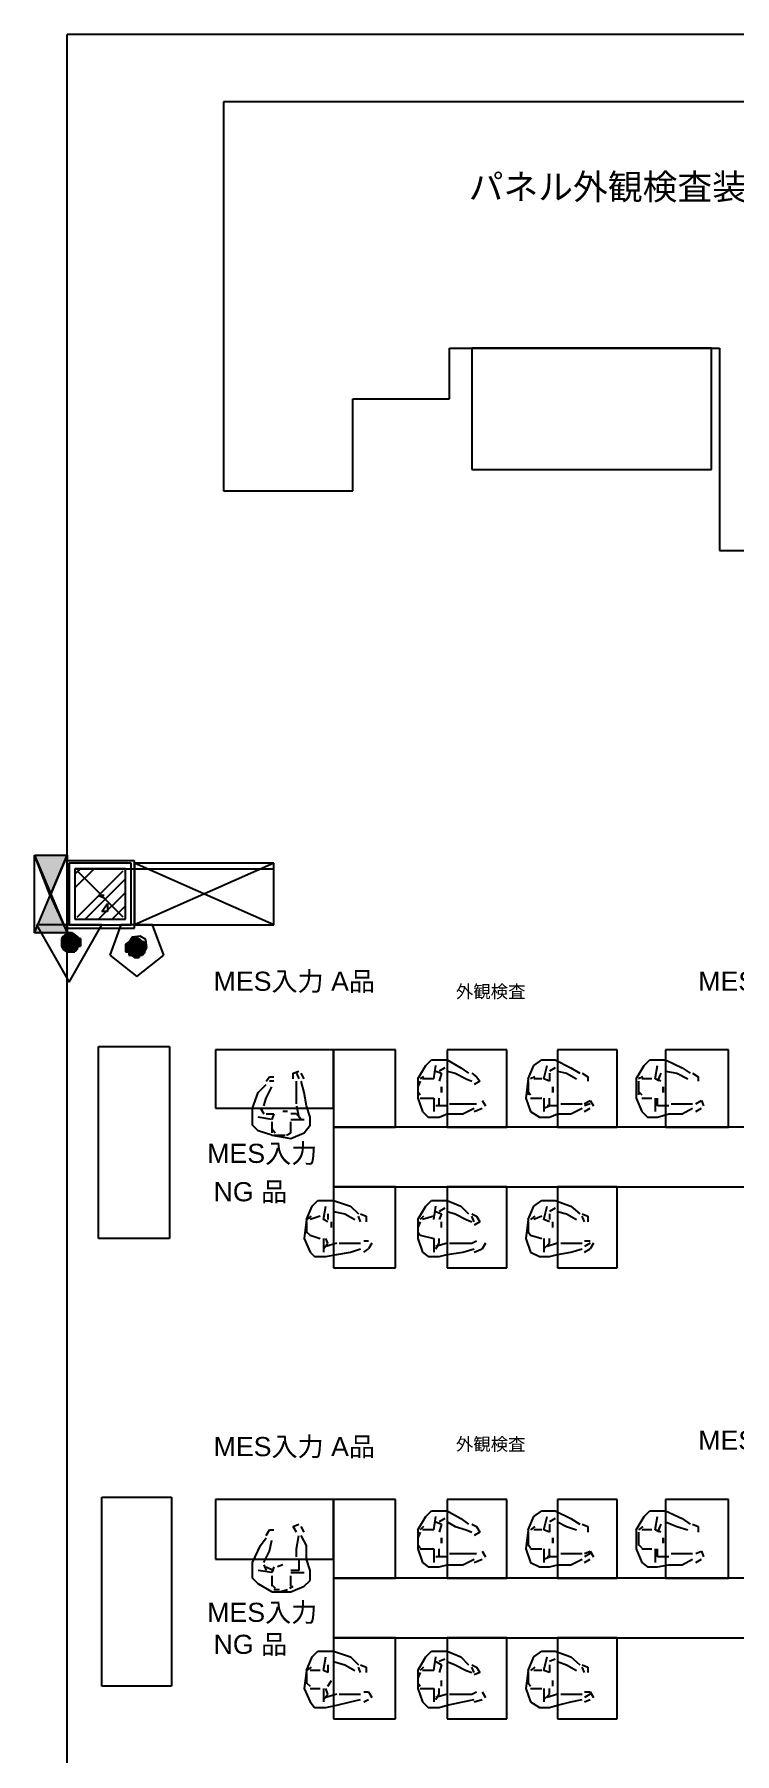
# Model space of a CAD drawing. Header units: millimetres. Extents: x 5 to 415, y 48 to 251.
# Drawn here: x 287.99 to 298.97, y 183.27 to 210.24 of the extents above; entities that cross this region are included whole.
import ezdxf

# ---------------------------------------------------------------- set-up
doc = ezdxf.new("R2010")
doc.units = ezdxf.units.MM
for name, color, linetype in [('H', 7, 'Continuous'), ('P', 7, 'Continuous'), ('T', 7, 'Continuous')]:
    doc.layers.add(name, color=color, linetype=linetype)

msp = doc.modelspace()

# ---------------------------------------------------------------- hatches: boundary and pattern name
at = {"layer": 'H', "linetype": 'Continuous'}
for points in [[(288.255, 196.727), (287.99, 197.362), (288.502, 197.362), (288.255, 196.727)], [(287.99, 196.127), (288.255, 196.727), (288.502, 196.127), (287.99, 196.127)], [(288.413, 196.056), (288.449, 196.092), (288.66, 196.092), (288.66, 196.056), (288.413, 196.056)], [(288.502, 196.092), (288.502, 196.127), (288.59, 196.127), (288.625, 196.092), (288.502, 196.092)], [(288.413, 196.003), (288.413, 196.056), (288.713, 196.056), (288.713, 196.003), (288.413, 196.003)], [(288.413, 195.968), (288.413, 196.003), (288.713, 196.003), (288.713, 195.968), (288.413, 195.968)], [(288.413, 195.915), (288.413, 195.968), (288.713, 195.968), (288.713, 195.915), (288.413, 195.915)], [(288.449, 195.88), (288.413, 195.915), (288.66, 195.915), (288.66, 195.88), (288.449, 195.88)], [(288.502, 195.827), (288.449, 195.88), (288.625, 195.88), (288.625, 195.827), (288.502, 195.827)], [(289.437, 195.968), (289.472, 196.003), (289.736, 196.003), (289.736, 195.968), (289.437, 195.968)], [(289.437, 195.915), (289.437, 195.968), (289.736, 195.968), (289.736, 195.915), (289.437, 195.915)], [(289.437, 195.88), (289.437, 195.915), (289.736, 195.915), (289.736, 195.88), (289.437, 195.88)], [(289.437, 195.827), (289.437, 195.88), (289.736, 195.88), (289.736, 195.827), (289.437, 195.827)], [(289.472, 195.792), (289.472, 195.827), (289.736, 195.827), (289.683, 195.792), (289.472, 195.792)], [(289.525, 196.003), (289.525, 196.056), (289.648, 196.056), (289.683, 196.003), (289.525, 196.003)], [(289.56, 195.756), (289.525, 195.792), (289.648, 195.792), (289.648, 195.756), (289.56, 195.756)]]:
    msp.add_hatch(color=256, dxfattribs=at).paths.add_polyline_path(points)

# ---------------------------------------------------------------- linework, layer by layer
at = {"layer": 'P'}
for points in [[(327.995, 210.238), (288.502, 210.238)], [(288.502, 181.61), (288.502, 210.238)], [(290.953, 209.18), (290.953, 203.077)], [(304.447, 209.18), (290.953, 209.18)], [(294.499, 204.523), (294.499, 205.317)], [(294.499, 205.317), (298.732, 205.317)], [(294.852, 205.317), (294.852, 203.412)], [(298.609, 205.317), (294.852, 205.317)], [(298.609, 203.412), (298.609, 205.317)], [(298.732, 205.317), (298.732, 202.142)], [(292.982, 203.077), (292.982, 204.523)], [(292.982, 204.523), (294.499, 204.523)], [(294.852, 203.412), (298.609, 203.412)], [(290.953, 203.077), (292.982, 203.077)], [(298.732, 202.142), (303.53, 202.142)], [(287.99, 197.362), (288.502, 197.362)], [(288.237, 196.727), (287.99, 197.362)], [(287.99, 196.144), (287.99, 197.362)], [(287.99, 197.362), (288.502, 197.362)], [(287.99, 196.144), (288.502, 197.362)], [(287.99, 197.362), (288.502, 196.144)], [(288.502, 197.362), (288.237, 196.727)], [(288.502, 197.362), (288.502, 196.144)], [(288.502, 197.273), (288.502, 196.215)], [(289.56, 197.273), (288.502, 197.273)], [(288.537, 197.238), (288.537, 196.268)], [(289.507, 197.238), (288.537, 197.238)], [(289.507, 196.268), (289.507, 197.238)], [(289.56, 196.215), (289.56, 197.273)], [(289.56, 197.238), (289.56, 196.268)], [(291.747, 197.238), (289.56, 197.238)], [(291.747, 197.238), (289.56, 196.268)], [(291.747, 196.268), (289.56, 197.238)], [(291.747, 196.268), (291.747, 197.238)], [(288.625, 197.062), (288.713, 197.15)], [(288.625, 196.85), (288.925, 197.15)], [(288.625, 197.15), (288.625, 196.356)], [(289.419, 197.15), (288.625, 197.15)], [(288.625, 197.15), (291.747, 197.15)], [(289.384, 196.391), (288.66, 197.115)], [(288.66, 196.391), (289.384, 197.115)], [(288.784, 196.356), (289.419, 196.991)], [(289.419, 196.356), (289.419, 197.15)], [(287.99, 196.144), (288.237, 196.727)], [(288.237, 196.727), (288.502, 196.144)], [(288.996, 196.356), (289.419, 196.779)], [(289.084, 196.727), (288.996, 196.727)], [(288.996, 196.727), (289.084, 196.691)], [(288.625, 196.356), (289.419, 196.356)], [(289.048, 196.48), (289.137, 196.603)], [(289.137, 196.48), (289.048, 196.48)], [(289.137, 196.603), (289.137, 196.48)], [(289.207, 196.356), (289.419, 196.568)], [(288.502, 196.144), (287.99, 196.144)], [(288.502, 196.144), (287.99, 196.144)], [(289.048, 196.268), (288.025, 196.268)], [(288.025, 196.268), (288.537, 195.368)], [(288.466, 196.109), (288.413, 196.021)], [(288.449, 196.092), (288.413, 196.056)], [(288.66, 196.056), (288.449, 196.092)], [(288.66, 196.056), (288.449, 196.092)], [(288.449, 196.092), (288.66, 196.092)], [(288.449, 196.092), (288.66, 196.092)], [(288.625, 196.092), (288.449, 196.092)], [(288.66, 196.092), (288.449, 196.092)], [(288.449, 196.092), (288.449, 196.092)], [(288.449, 196.092), (288.66, 196.092)], [(288.625, 196.092), (288.449, 196.092)], [(288.449, 196.092), (288.502, 196.092)], [(288.59, 196.144), (288.466, 196.109)], [(288.502, 196.215), (289.56, 196.215)], [(288.625, 196.092), (288.502, 196.144)], [(288.502, 196.144), (288.502, 196.092)], [(288.625, 196.092), (288.502, 196.144)], [(288.502, 196.144), (288.572, 196.144)], [(288.537, 196.144), (288.502, 196.144)], [(288.502, 196.144), (288.537, 196.144)], [(288.502, 196.092), (288.625, 196.092)], [(288.625, 196.092), (288.502, 196.092)], [(288.502, 196.092), (288.625, 196.092)], [(288.502, 196.092), (288.625, 196.092)], [(288.537, 196.268), (289.507, 196.268)], [(288.537, 195.368), (289.048, 196.268)], [(288.537, 196.144), (288.572, 196.144)], [(288.572, 196.144), (288.537, 196.144)], [(288.572, 196.144), (288.625, 196.092)], [(288.678, 196.074), (288.59, 196.144)], [(288.66, 196.092), (288.625, 196.092)], [(288.66, 196.092), (288.66, 196.056)], [(288.696, 195.968), (288.678, 196.074)], [(289.348, 196.268), (289.172, 195.792)], [(289.842, 196.268), (289.348, 196.268)], [(289.525, 196.074), (289.472, 195.986)], [(289.648, 196.092), (289.525, 196.074)], [(289.56, 196.268), (291.747, 196.268)], [(289.736, 196.039), (289.648, 196.092)], [(290.019, 195.792), (289.842, 196.268)], [(288.713, 196.003), (288.413, 196.056)], [(288.413, 196.056), (288.413, 196.003)], [(288.713, 196.003), (288.413, 196.056)], [(288.413, 196.056), (288.713, 196.056)], [(288.413, 196.056), (288.713, 196.056)], [(288.66, 196.056), (288.413, 196.056)], [(288.713, 196.056), (288.413, 196.056)], [(288.413, 196.056), (288.413, 196.056)], [(288.413, 196.056), (288.713, 196.056)], [(288.413, 196.056), (288.66, 196.056)], [(288.713, 195.968), (288.413, 196.003)], [(288.413, 196.003), (288.413, 195.968)], [(288.713, 195.968), (288.413, 196.003)], [(288.413, 196.003), (288.713, 196.003)], [(288.413, 196.003), (288.713, 196.003)], [(288.413, 195.986), (288.431, 195.915)], [(288.713, 195.933), (288.413, 195.968)], [(288.413, 195.968), (288.413, 195.933)], [(288.713, 195.933), (288.413, 195.968)], [(288.413, 195.968), (288.713, 195.968)], [(288.413, 195.968), (288.713, 195.968)], [(288.713, 195.968), (288.413, 195.968)], [(288.413, 195.968), (288.413, 195.968)], [(288.713, 195.968), (288.413, 195.968)], [(288.413, 195.968), (288.413, 195.968)], [(288.413, 195.968), (288.713, 195.968)], [(288.413, 195.968), (288.713, 195.968)], [(288.66, 195.88), (288.413, 195.933)], [(288.413, 195.933), (288.449, 195.88)], [(288.66, 195.88), (288.413, 195.933)], [(288.413, 195.933), (288.66, 195.933)], [(288.413, 195.933), (288.66, 195.933)], [(288.713, 195.933), (288.413, 195.933)], [(288.66, 195.933), (288.413, 195.933)], [(288.413, 195.933), (288.413, 195.933)], [(288.413, 195.933), (288.66, 195.933)], [(288.413, 195.933), (288.713, 195.933)], [(288.431, 195.915), (288.519, 195.845)], [(288.625, 195.845), (288.449, 195.88)], [(288.449, 195.88), (288.502, 195.845)], [(288.625, 195.845), (288.449, 195.88)], [(288.449, 195.88), (288.625, 195.88)], [(288.449, 195.88), (288.625, 195.88)], [(288.66, 195.88), (288.449, 195.88)], [(288.625, 195.88), (288.449, 195.88)], [(288.449, 195.88), (288.449, 195.88)], [(288.449, 195.88), (288.625, 195.88)], [(288.449, 195.88), (288.66, 195.88)], [(288.502, 195.845), (288.572, 195.845)], [(288.572, 195.845), (288.502, 195.845)], [(288.502, 195.845), (288.572, 195.845)], [(288.537, 195.845), (288.502, 195.845)], [(288.502, 195.845), (288.572, 195.845)], [(288.572, 195.845), (288.502, 195.845)], [(288.502, 195.845), (288.502, 195.845)], [(288.572, 195.845), (288.502, 195.845)], [(288.502, 195.845), (288.625, 195.845)], [(288.502, 195.845), (288.625, 195.845)], [(288.519, 195.845), (288.643, 195.862)], [(288.572, 195.845), (288.537, 195.845)], [(288.625, 195.845), (288.572, 195.845)], [(288.625, 195.88), (288.625, 195.845)], [(288.625, 195.88), (288.66, 195.88)], [(288.643, 195.862), (288.696, 195.968)], [(288.713, 196.056), (288.66, 196.056)], [(288.66, 195.933), (288.66, 195.88)], [(288.66, 195.933), (288.713, 195.933)], [(288.713, 196.056), (288.713, 196.003)], [(288.713, 196.003), (288.713, 195.968)], [(288.713, 195.968), (288.713, 195.933)], [(289.472, 196.003), (289.419, 195.968)], [(289.719, 195.933), (289.419, 195.968)], [(289.419, 195.968), (289.419, 195.933)], [(289.719, 195.933), (289.419, 195.968)], [(289.419, 195.968), (289.719, 195.968)], [(289.419, 195.968), (289.719, 195.968)], [(289.719, 195.88), (289.419, 195.933)], [(289.419, 195.933), (289.419, 195.88)], [(289.719, 195.88), (289.419, 195.933)], [(289.419, 195.933), (289.719, 195.933)], [(289.419, 195.933), (289.719, 195.933)], [(289.719, 195.933), (289.419, 195.933)], [(289.419, 195.933), (289.419, 195.933)], [(289.719, 195.933), (289.419, 195.933)], [(289.419, 195.933), (289.419, 195.933)], [(289.419, 195.933), (289.719, 195.933)], [(289.419, 195.933), (289.719, 195.933)], [(289.719, 195.845), (289.419, 195.88)], [(289.419, 195.88), (289.419, 195.845)], [(289.719, 195.845), (289.419, 195.88)], [(289.419, 195.88), (289.719, 195.88)], [(289.419, 195.88), (289.719, 195.88)], [(289.419, 195.845), (289.719, 195.845)], [(289.719, 195.845), (289.419, 195.845)], [(289.419, 195.845), (289.719, 195.845)], [(289.472, 195.845), (289.419, 195.845)], [(289.419, 195.845), (289.719, 195.845)], [(289.719, 195.968), (289.472, 196.003)], [(289.719, 195.968), (289.472, 196.003)], [(289.472, 196.003), (289.719, 196.003)], [(289.472, 196.003), (289.719, 196.003)], [(289.683, 196.003), (289.472, 196.003)], [(289.719, 196.003), (289.472, 196.003)], [(289.472, 196.003), (289.472, 196.003)], [(289.472, 196.003), (289.719, 196.003)], [(289.683, 196.003), (289.472, 196.003)], [(289.472, 196.003), (289.507, 196.003)], [(289.472, 195.95), (289.489, 195.862)], [(289.683, 195.792), (289.472, 195.845)], [(289.472, 195.845), (289.472, 195.792)], [(289.683, 195.792), (289.472, 195.845)], [(289.472, 195.845), (289.719, 195.845)], [(289.719, 195.845), (289.472, 195.845)], [(289.489, 195.862), (289.578, 195.809)], [(289.683, 196.003), (289.507, 196.056)], [(289.507, 196.056), (289.507, 196.003)], [(289.683, 196.003), (289.507, 196.056)], [(289.507, 196.056), (289.631, 196.056)], [(289.631, 196.056), (289.507, 196.056)], [(289.507, 196.056), (289.56, 196.056)], [(289.507, 196.003), (289.683, 196.003)], [(289.683, 196.003), (289.507, 196.003)], [(289.507, 196.003), (289.683, 196.003)], [(289.507, 196.003), (289.683, 196.003)], [(289.56, 196.056), (289.631, 196.056)], [(289.631, 196.056), (289.56, 196.056)], [(289.56, 196.056), (289.631, 196.056)], [(289.56, 196.056), (289.631, 196.056)], [(289.631, 196.056), (289.56, 196.056)], [(289.56, 196.056), (289.56, 196.056)], [(289.631, 196.056), (289.56, 196.056)], [(289.56, 196.056), (289.595, 196.056)], [(289.578, 195.809), (289.701, 195.827)], [(289.595, 196.056), (289.631, 196.056)], [(289.631, 196.056), (289.683, 196.003)], [(289.719, 196.003), (289.683, 196.003)], [(289.719, 195.845), (289.683, 195.792)], [(289.701, 195.827), (289.754, 195.915)], [(289.719, 196.003), (289.719, 195.968)], [(289.719, 195.968), (289.719, 195.933)], [(289.719, 195.933), (289.719, 195.88)], [(289.719, 195.88), (289.719, 195.845)], [(289.754, 195.915), (289.736, 196.039)], [(289.172, 195.792), (289.595, 195.457)], [(289.472, 195.792), (289.683, 195.792)], [(289.683, 195.792), (289.472, 195.792)], [(289.472, 195.792), (289.683, 195.792)], [(289.507, 195.792), (289.472, 195.792)], [(289.472, 195.792), (289.683, 195.792)], [(289.631, 195.756), (289.507, 195.792)], [(289.507, 195.792), (289.56, 195.756)], [(289.631, 195.756), (289.507, 195.792)], [(289.507, 195.792), (289.631, 195.792)], [(289.507, 195.792), (289.631, 195.792)], [(289.683, 195.792), (289.507, 195.792)], [(289.631, 195.792), (289.507, 195.792)], [(289.507, 195.792), (289.507, 195.792)], [(289.507, 195.792), (289.631, 195.792)], [(289.683, 195.792), (289.507, 195.792)], [(289.56, 195.756), (289.56, 195.756)], [(289.56, 195.756), (289.56, 195.756)], [(289.56, 195.756), (289.631, 195.756)], [(289.595, 195.457), (290.019, 195.792)], [(289.595, 195.756), (289.631, 195.756)], [(289.631, 195.756), (289.595, 195.756)], [(289.631, 195.792), (289.631, 195.756)], [(289.631, 195.792), (289.683, 195.792)], [(288.996, 191.347), (288.996, 194.363)], [(288.996, 194.363), (290.107, 194.363)], [(290.107, 194.363), (290.107, 191.347)], [(292.682, 194.31), (290.83, 194.31)], [(290.83, 194.31), (290.83, 193.393)], [(293.652, 194.31), (292.682, 194.31)], [(292.682, 194.31), (292.682, 193.093)], [(292.682, 193.393), (292.682, 194.31)], [(293.652, 193.093), (293.652, 194.31)], [(295.398, 194.31), (294.464, 194.31)], [(294.464, 194.31), (294.464, 193.093)], [(295.398, 193.093), (295.398, 194.31)], [(297.127, 194.31), (296.192, 194.31)], [(296.192, 194.31), (296.192, 193.093)], [(297.127, 193.093), (297.127, 194.31)], [(298.873, 194.31), (297.886, 194.31)], [(297.886, 194.31), (297.886, 193.093)], [(298.873, 193.093), (298.873, 194.31)], [(292.047, 193.94), (292.135, 193.975)], [(292.047, 193.851), (292.047, 193.94)], [(292.1, 193.94), (292.135, 193.851)], [(292.223, 193.851), (292.171, 193.94)], [(294.005, 193.851), (294.128, 194.063)], [(294.128, 194.063), (294.217, 194.151)], [(294.217, 194.151), (294.375, 194.151)], [(294.252, 193.851), (294.287, 194.063)], [(294.287, 193.975), (294.375, 193.94)], [(294.428, 194.028), (294.34, 193.975)], [(294.375, 193.94), (294.34, 193.816)], [(294.375, 194.151), (294.464, 194.151)], [(294.464, 194.151), (294.675, 194.028)], [(294.464, 193.975), (294.587, 193.94)], [(294.587, 193.94), (294.763, 193.851)], [(294.675, 194.028), (294.799, 193.94)], [(294.852, 193.94), (294.922, 193.887)], [(295.734, 193.851), (295.822, 194.063)], [(295.822, 194.063), (295.945, 194.151)], [(295.945, 194.151), (296.069, 194.151)], [(295.981, 193.851), (296.033, 194.063)], [(296.069, 194.151), (296.157, 194.151)], [(296.157, 194.028), (296.069, 193.975)], [(296.069, 193.94), (296.069, 193.816)], [(296.157, 194.151), (296.404, 194.028)], [(296.192, 193.975), (296.333, 193.94)], [(296.333, 193.94), (296.492, 193.851)], [(296.404, 194.028), (296.545, 193.94)], [(296.58, 193.94), (296.668, 193.887)], [(297.427, 193.851), (297.55, 194.063)], [(297.55, 194.063), (297.639, 194.151)], [(297.639, 194.151), (297.815, 194.151)], [(297.727, 193.851), (297.762, 194.063)], [(297.815, 193.94), (297.762, 193.816)], [(297.815, 194.151), (297.886, 194.151)], [(297.886, 194.151), (298.15, 194.028)], [(297.886, 193.975), (298.062, 193.94)], [(298.062, 193.94), (298.238, 193.851)], [(298.15, 194.028), (298.274, 193.94)], [(298.309, 193.94), (298.397, 193.887)], [(291.5, 193.64), (291.624, 193.763)], [(291.624, 193.816), (291.677, 193.887)], [(291.624, 193.552), (291.712, 193.728)], [(291.677, 193.887), (291.747, 193.887)], [(291.747, 193.816), (291.677, 193.816)], [(292.1, 193.604), (292.1, 193.816)], [(292.223, 193.64), (292.171, 193.816)], [(294.005, 193.851), (294.005, 193.552)], [(294.04, 193.816), (294.005, 193.728)], [(294.005, 193.728), (294.005, 193.604)], [(294.005, 193.657), (294.04, 193.604)], [(294.093, 193.887), (294.04, 193.851)], [(294.252, 193.851), (294.076, 193.851)], [(294.375, 193.64), (294.375, 193.728)], [(294.375, 193.728), (294.375, 193.64)], [(294.763, 193.851), (294.852, 193.816)], [(294.975, 193.816), (294.887, 193.763)], [(294.922, 193.887), (294.975, 193.816)], [(295.734, 193.851), (295.698, 193.552)], [(295.734, 193.816), (295.734, 193.728)], [(295.734, 193.728), (295.734, 193.604)], [(295.734, 193.657), (295.769, 193.604)], [(295.839, 193.887), (295.769, 193.851)], [(295.945, 193.851), (295.822, 193.851)], [(296.069, 193.816), (295.981, 193.851)], [(296.122, 193.64), (296.122, 193.728)], [(296.122, 193.728), (296.122, 193.64)], [(296.668, 193.887), (296.668, 193.816)], [(297.427, 193.851), (297.427, 193.552)], [(297.533, 193.887), (297.462, 193.851)], [(297.462, 193.816), (297.462, 193.728)], [(297.462, 193.728), (297.462, 193.604)], [(297.462, 193.657), (297.515, 193.604)], [(297.674, 193.851), (297.515, 193.851)], [(297.815, 193.816), (297.727, 193.851)], [(297.85, 193.64), (297.85, 193.728)], [(297.85, 193.728), (297.85, 193.64)], [(298.397, 193.887), (298.397, 193.816)], [(290.83, 193.393), (292.682, 193.393)], [(291.412, 193.393), (291.5, 193.64)], [(291.412, 193.305), (291.412, 193.393)], [(291.536, 193.393), (291.588, 193.305)], [(291.588, 193.428), (291.624, 193.552)], [(292.1, 193.463), (292.1, 193.604)], [(292.1, 193.428), (292.135, 193.252)], [(292.259, 193.428), (292.223, 193.64)], [(292.312, 193.252), (292.259, 193.428)], [(294.005, 193.552), (294.076, 193.34)], [(294.04, 193.552), (294.252, 193.552)], [(294.252, 193.552), (294.252, 193.34)], [(294.464, 193.428), (294.287, 193.428)], [(294.34, 193.428), (294.34, 193.552)], [(294.499, 193.463), (294.675, 193.463)], [(294.675, 193.463), (294.852, 193.463)], [(294.711, 193.305), (294.887, 193.393)], [(294.852, 193.463), (294.922, 193.463)], [(294.887, 193.34), (295.01, 193.393)], [(295.01, 193.516), (295.063, 193.428)], [(295.698, 193.552), (295.769, 193.34)], [(295.769, 193.552), (295.945, 193.552)], [(295.981, 193.552), (295.981, 193.34)], [(295.981, 193.393), (296.069, 193.428)], [(296.192, 193.428), (296.033, 193.428)], [(296.069, 193.428), (296.069, 193.552)], [(296.245, 193.463), (296.404, 193.463)], [(296.404, 193.463), (296.58, 193.463)], [(296.404, 193.305), (296.58, 193.393)], [(296.616, 193.463), (296.704, 193.516)], [(296.704, 193.463), (296.616, 193.428)], [(296.616, 193.34), (296.704, 193.393)], [(296.704, 193.516), (296.757, 193.428)], [(297.427, 193.552), (297.515, 193.34)], [(297.515, 193.552), (297.674, 193.552)], [(297.727, 193.552), (297.727, 193.34)], [(297.762, 193.428), (297.762, 193.552)], [(297.938, 193.428), (297.762, 193.428)], [(297.974, 193.463), (298.097, 193.463)], [(298.097, 193.463), (298.309, 193.463)], [(298.15, 193.305), (298.309, 193.393)], [(298.362, 193.463), (298.45, 193.516)], [(298.362, 193.34), (298.45, 193.393)], [(298.45, 193.516), (298.485, 193.428)], [(291.412, 193.128), (291.412, 193.305)], [(291.5, 193.04), (291.412, 193.128)], [(291.712, 193.216), (291.5, 193.252)], [(291.624, 193.305), (291.747, 193.305)], [(291.747, 193.305), (291.712, 193.216)], [(291.712, 193.181), (291.712, 193.005)], [(291.959, 193.34), (291.888, 193.34)], [(292.1, 193.305), (292.012, 193.305)], [(292.012, 193.216), (292.223, 193.216)], [(292.012, 193.005), (292.012, 193.181)], [(292.171, 193.216), (292.1, 193.305)], [(292.223, 193.005), (292.312, 193.128)], [(292.312, 193.128), (292.312, 193.252)], [(294.076, 193.34), (294.164, 193.252)], [(294.164, 193.252), (294.34, 193.252)], [(294.34, 193.252), (294.464, 193.305)], [(294.464, 193.305), (294.711, 193.305)], [(295.769, 193.34), (295.91, 193.252)], [(295.91, 193.252), (296.069, 193.252)], [(296.069, 193.252), (296.192, 193.305)], [(296.192, 193.305), (296.404, 193.305)], [(297.515, 193.34), (297.603, 193.252)], [(297.603, 193.252), (297.762, 193.252)], [(297.762, 193.252), (297.938, 193.305)], [(297.938, 193.305), (298.15, 193.305)], [(291.712, 192.969), (291.5, 193.04)], [(291.712, 193.075), (291.765, 193.005)], [(291.712, 192.969), (292.012, 192.917)], [(291.747, 192.969), (291.835, 192.969)], [(291.835, 192.969), (291.924, 192.969)], [(291.941, 192.969), (292.012, 193.005)], [(292.012, 192.917), (292.223, 193.005)], [(300.567, 193.093), (292.682, 193.093)], [(292.682, 193.093), (292.682, 192.158)], [(292.682, 193.093), (293.652, 193.093)], [(294.464, 193.093), (295.398, 193.093)], [(296.192, 193.093), (297.127, 193.093)], [(297.886, 193.093), (298.873, 193.093)], [(292.682, 192.158), (300.567, 192.158)], [(293.652, 192.158), (292.682, 192.158)], [(292.682, 192.158), (292.682, 190.888)], [(293.652, 190.888), (293.652, 192.158)], [(295.398, 192.158), (294.464, 192.158)], [(294.464, 192.158), (294.464, 190.888)], [(295.398, 190.888), (295.398, 192.158)], [(297.127, 192.158), (296.192, 192.158)], [(296.192, 192.158), (296.192, 190.888)], [(297.127, 190.888), (297.127, 192.158)], [(292.259, 191.647), (292.347, 191.858)], [(292.347, 191.858), (292.435, 191.946)], [(292.435, 191.946), (292.594, 191.946)], [(292.523, 191.647), (292.559, 191.858)], [(292.594, 191.946), (292.682, 191.946)], [(292.682, 191.946), (292.947, 191.858)], [(292.682, 191.77), (292.858, 191.735)], [(292.947, 191.858), (293.07, 191.735)], [(294.005, 191.647), (294.128, 191.858)], [(294.128, 191.858), (294.217, 191.946)], [(294.217, 191.946), (294.375, 191.946)], [(294.252, 191.647), (294.287, 191.858)], [(294.287, 191.77), (294.375, 191.735)], [(294.428, 191.823), (294.34, 191.77)], [(294.375, 191.946), (294.464, 191.946)], [(294.464, 191.946), (294.675, 191.858)], [(294.464, 191.77), (294.587, 191.735)], [(294.675, 191.858), (294.799, 191.735)], [(295.734, 191.647), (295.822, 191.858)], [(295.822, 191.858), (295.945, 191.946)], [(295.945, 191.946), (296.069, 191.946)], [(295.981, 191.647), (296.033, 191.858)], [(296.069, 191.946), (296.157, 191.946)], [(296.157, 191.823), (296.069, 191.77)], [(296.157, 191.946), (296.404, 191.858)], [(296.192, 191.77), (296.333, 191.735)], [(296.404, 191.858), (296.545, 191.735)], [(292.259, 191.647), (292.223, 191.347)], [(292.329, 191.699), (292.259, 191.647)], [(292.259, 191.611), (292.259, 191.523)], [(292.259, 191.523), (292.259, 191.435)], [(292.47, 191.699), (292.312, 191.647)], [(292.594, 191.611), (292.523, 191.647)], [(292.594, 191.735), (292.594, 191.647)], [(292.647, 191.523), (292.647, 191.611)], [(292.858, 191.735), (293.017, 191.647)], [(293.105, 191.611), (293.07, 191.699)], [(293.105, 191.735), (293.194, 191.699)], [(293.194, 191.699), (293.194, 191.611)], [(294.005, 191.647), (294.005, 191.347)], [(294.04, 191.611), (294.005, 191.523)], [(294.005, 191.523), (294.005, 191.435)], [(294.093, 191.699), (294.04, 191.647)], [(294.252, 191.699), (294.076, 191.647)], [(294.375, 191.735), (294.34, 191.647)], [(294.375, 191.523), (294.375, 191.611)], [(294.587, 191.735), (294.763, 191.647)], [(294.763, 191.647), (294.852, 191.611)], [(294.852, 191.735), (294.922, 191.699)], [(294.887, 191.611), (294.852, 191.699)], [(294.975, 191.611), (294.887, 191.558)], [(294.922, 191.699), (294.975, 191.611)], [(295.734, 191.647), (295.698, 191.347)], [(295.734, 191.611), (295.734, 191.523)], [(295.734, 191.523), (295.734, 191.435)], [(295.839, 191.699), (295.769, 191.647)], [(295.945, 191.699), (295.822, 191.647)], [(296.069, 191.611), (295.981, 191.647)], [(296.069, 191.735), (296.069, 191.647)], [(296.122, 191.523), (296.122, 191.611)], [(296.333, 191.735), (296.492, 191.647)], [(296.58, 191.735), (296.668, 191.699)], [(296.616, 191.611), (296.58, 191.699)], [(296.668, 191.699), (296.668, 191.611)], [(290.107, 191.347), (288.996, 191.347)], [(292.223, 191.347), (292.312, 191.135)], [(292.259, 191.453), (292.312, 191.4)], [(292.312, 191.4), (292.47, 191.347)], [(292.523, 191.347), (292.523, 191.135)], [(292.523, 191.188), (292.594, 191.276)], [(292.594, 191.276), (292.559, 191.347)], [(292.735, 191.276), (292.559, 191.223)], [(292.77, 191.276), (292.894, 191.276)], [(292.894, 191.276), (293.105, 191.276)], [(293.158, 191.311), (293.229, 191.311)], [(293.282, 191.276), (293.229, 191.188)], [(294.005, 191.453), (294.04, 191.4)], [(294.005, 191.347), (294.076, 191.135)], [(294.04, 191.4), (294.252, 191.347)], [(294.252, 191.347), (294.252, 191.135)], [(294.464, 191.276), (294.287, 191.223)], [(294.287, 191.188), (294.34, 191.276)], [(294.34, 191.276), (294.34, 191.347)], [(294.499, 191.276), (294.675, 191.276)], [(294.675, 191.276), (294.852, 191.276)], [(294.852, 191.276), (294.922, 191.311)], [(295.063, 191.276), (295.01, 191.188)], [(295.698, 191.347), (295.769, 191.135)], [(295.734, 191.453), (295.769, 191.4)], [(295.769, 191.4), (295.945, 191.347)], [(295.981, 191.347), (295.981, 191.135)], [(295.981, 191.188), (296.069, 191.276)], [(296.192, 191.276), (296.033, 191.223)], [(296.069, 191.276), (296.069, 191.347)], [(296.245, 191.276), (296.404, 191.276)], [(296.404, 191.276), (296.58, 191.276)], [(296.616, 191.311), (296.704, 191.311)], [(296.704, 191.276), (296.616, 191.223)], [(296.757, 191.276), (296.704, 191.188)], [(292.312, 191.135), (292.382, 191.064)], [(292.382, 191.064), (292.559, 191.064)], [(292.559, 191.064), (292.735, 191.1)], [(292.735, 191.1), (292.947, 191.135)], [(292.947, 191.135), (293.105, 191.188)], [(293.158, 191.135), (293.229, 191.188)], [(294.076, 191.135), (294.164, 191.064)], [(294.164, 191.064), (294.34, 191.064)], [(294.34, 191.064), (294.464, 191.1)], [(294.464, 191.1), (294.711, 191.135)], [(294.711, 191.135), (294.887, 191.188)], [(294.887, 191.135), (295.01, 191.188)], [(295.769, 191.135), (295.91, 191.064)], [(295.91, 191.064), (296.069, 191.064)], [(296.069, 191.064), (296.192, 191.1)], [(296.192, 191.1), (296.404, 191.135)], [(296.404, 191.135), (296.58, 191.188)], [(296.616, 191.135), (296.704, 191.188)], [(292.682, 190.888), (293.652, 190.888)], [(294.464, 190.888), (295.398, 190.888)], [(296.192, 190.888), (297.127, 190.888)], [(289.048, 184.326), (289.048, 187.29)], [(289.048, 187.29), (290.142, 187.29)], [(290.142, 187.29), (290.142, 184.326)], [(292.682, 187.254), (290.83, 187.254)], [(290.83, 187.254), (290.83, 186.32)], [(293.652, 187.254), (292.682, 187.254)], [(292.682, 187.254), (292.682, 186.02)], [(292.682, 186.32), (292.682, 187.254)], [(293.652, 186.02), (293.652, 187.254)], [(295.398, 187.254), (294.464, 187.254)], [(294.464, 187.254), (294.464, 186.02)], [(295.398, 186.02), (295.398, 187.254)], [(297.127, 187.254), (296.192, 187.254)], [(296.192, 187.254), (296.192, 186.02)], [(297.127, 186.02), (297.127, 187.254)], [(298.873, 187.254), (297.886, 187.254)], [(297.886, 187.254), (297.886, 186.02)], [(298.873, 186.02), (298.873, 187.254)], [(294.005, 186.778), (294.128, 186.99)], [(294.128, 186.99), (294.217, 187.078)], [(294.217, 187.078), (294.375, 187.078)], [(294.252, 186.778), (294.287, 186.99)], [(294.428, 186.955), (294.34, 186.902)], [(294.375, 187.078), (294.464, 187.078)], [(294.464, 187.078), (294.675, 186.955)], [(294.675, 186.955), (294.799, 186.866)], [(295.734, 186.778), (295.822, 186.99)], [(295.822, 186.99), (295.945, 187.078)], [(295.945, 187.078), (296.069, 187.078)], [(295.981, 186.778), (296.033, 186.99)], [(296.069, 187.078), (296.157, 187.078)], [(296.157, 186.955), (296.069, 186.902)], [(296.157, 187.078), (296.404, 186.955)], [(296.404, 186.955), (296.545, 186.866)], [(297.427, 186.778), (297.55, 186.99)], [(297.55, 186.99), (297.639, 187.078)], [(297.639, 187.078), (297.815, 187.078)], [(297.727, 186.778), (297.762, 186.99)], [(297.815, 187.078), (297.886, 187.078)], [(297.886, 187.078), (298.15, 186.955)], [(298.15, 186.955), (298.274, 186.866)], [(291.536, 186.531), (291.624, 186.655)], [(291.624, 186.69), (291.677, 186.778)], [(291.677, 186.778), (291.747, 186.778)], [(292.047, 186.831), (292.135, 186.866)], [(292.1, 186.743), (292.047, 186.831)], [(292.1, 186.478), (292.135, 186.69)], [(292.223, 186.743), (292.171, 186.831)], [(292.259, 186.531), (292.171, 186.69)], [(294.005, 186.778), (294.005, 186.478)], [(294.04, 186.743), (294.005, 186.655)], [(294.005, 186.655), (294.005, 186.531)], [(294.093, 186.831), (294.04, 186.778)], [(294.252, 186.778), (294.076, 186.778)], [(294.287, 186.902), (294.375, 186.866)], [(294.375, 186.866), (294.34, 186.743)], [(294.375, 186.567), (294.375, 186.655)], [(294.375, 186.655), (294.375, 186.567)], [(294.464, 186.902), (294.587, 186.831)], [(294.587, 186.831), (294.763, 186.778)], [(294.763, 186.778), (294.852, 186.743)], [(294.852, 186.866), (294.922, 186.831)], [(294.975, 186.743), (294.887, 186.69)], [(294.922, 186.831), (294.975, 186.743)], [(295.734, 186.778), (295.698, 186.478)], [(295.734, 186.743), (295.734, 186.655)], [(295.734, 186.655), (295.734, 186.531)], [(295.839, 186.831), (295.769, 186.778)], [(295.945, 186.778), (295.822, 186.778)], [(296.069, 186.743), (295.981, 186.778)], [(296.069, 186.866), (296.069, 186.743)], [(296.122, 186.567), (296.122, 186.655)], [(296.122, 186.655), (296.122, 186.567)], [(296.192, 186.902), (296.333, 186.831)], [(296.333, 186.831), (296.492, 186.778)], [(296.58, 186.866), (296.668, 186.831)], [(296.668, 186.831), (296.668, 186.743)], [(297.427, 186.778), (297.427, 186.478)], [(297.533, 186.831), (297.462, 186.778)], [(297.462, 186.743), (297.462, 186.655)], [(297.462, 186.655), (297.462, 186.531)], [(297.674, 186.778), (297.515, 186.778)], [(297.815, 186.743), (297.727, 186.778)], [(297.815, 186.866), (297.762, 186.743)], [(297.85, 186.567), (297.85, 186.655)], [(297.85, 186.655), (297.85, 186.567)], [(297.886, 186.902), (298.062, 186.831)], [(298.062, 186.831), (298.238, 186.778)], [(298.309, 186.866), (298.397, 186.831)], [(298.397, 186.831), (298.397, 186.743)], [(291.412, 186.267), (291.536, 186.531)], [(291.588, 186.267), (291.677, 186.443)], [(291.677, 186.443), (291.712, 186.619)], [(292.1, 186.355), (292.1, 186.478)], [(292.259, 186.32), (292.259, 186.531)], [(294.005, 186.549), (294.04, 186.496)], [(294.005, 186.478), (294.076, 186.267)], [(294.04, 186.478), (294.252, 186.478)], [(294.252, 186.478), (294.252, 186.267)], [(294.34, 186.355), (294.34, 186.478)], [(294.499, 186.408), (294.675, 186.408)], [(294.675, 186.408), (294.852, 186.408)], [(294.852, 186.408), (294.922, 186.408)], [(295.01, 186.443), (295.063, 186.355)], [(295.698, 186.478), (295.769, 186.267)], [(295.734, 186.549), (295.769, 186.496)], [(295.769, 186.478), (295.945, 186.478)], [(295.981, 186.478), (295.981, 186.267)], [(296.069, 186.355), (296.069, 186.478)], [(296.245, 186.408), (296.404, 186.408)], [(296.404, 186.408), (296.58, 186.408)], [(296.616, 186.408), (296.704, 186.443)], [(296.704, 186.408), (296.616, 186.355)], [(296.704, 186.443), (296.757, 186.355)], [(297.427, 186.478), (297.515, 186.267)], [(297.462, 186.549), (297.515, 186.496)], [(297.515, 186.478), (297.674, 186.478)], [(297.727, 186.478), (297.727, 186.267)], [(297.762, 186.355), (297.762, 186.478)], [(297.974, 186.408), (298.097, 186.408)], [(298.097, 186.408), (298.309, 186.408)], [(298.362, 186.408), (298.45, 186.443)], [(298.45, 186.443), (298.485, 186.355)], [(290.83, 186.32), (292.682, 186.32)], [(291.412, 186.196), (291.412, 186.267)], [(291.412, 186.02), (291.412, 186.196)], [(291.712, 186.108), (291.5, 186.143)], [(291.588, 186.231), (291.624, 186.143)], [(291.624, 186.196), (291.747, 186.143)], [(291.747, 186.196), (291.712, 186.108)], [(291.888, 186.231), (291.8, 186.196)], [(292.135, 186.143), (292.012, 186.143)], [(292.012, 186.108), (292.223, 186.108)], [(292.135, 186.32), (292.135, 186.143)], [(292.312, 186.143), (292.259, 186.32)], [(292.312, 185.984), (292.312, 186.143)], [(294.076, 186.267), (294.164, 186.196)], [(294.164, 186.196), (294.34, 186.196)], [(294.464, 186.355), (294.287, 186.355)], [(294.34, 186.196), (294.464, 186.231)], [(294.464, 186.231), (294.711, 186.231)], [(294.711, 186.231), (294.887, 186.32)], [(294.887, 186.267), (295.01, 186.32)], [(295.769, 186.267), (295.91, 186.196)], [(295.91, 186.196), (296.069, 186.196)], [(295.981, 186.32), (296.069, 186.355)], [(296.192, 186.355), (296.033, 186.355)], [(296.069, 186.196), (296.192, 186.231)], [(296.192, 186.231), (296.404, 186.231)], [(296.404, 186.231), (296.58, 186.32)], [(296.616, 186.267), (296.704, 186.32)], [(297.515, 186.267), (297.603, 186.196)], [(297.603, 186.196), (297.762, 186.196)], [(297.938, 186.355), (297.762, 186.355)], [(297.762, 186.196), (297.938, 186.231)], [(297.938, 186.231), (298.15, 186.231)], [(298.15, 186.231), (298.309, 186.32)], [(298.362, 186.267), (298.45, 186.32)], [(291.5, 185.932), (291.412, 186.02)], [(291.712, 185.808), (291.5, 185.932)], [(291.712, 186.055), (291.712, 185.896)], [(291.712, 185.914), (291.765, 185.861)], [(291.747, 185.843), (291.835, 185.843)], [(291.835, 185.808), (291.959, 185.843)], [(291.994, 185.861), (292.047, 185.896)], [(292.012, 185.896), (292.012, 186.055)], [(292.012, 185.808), (292.223, 185.896)], [(292.223, 185.896), (292.312, 185.984)], [(300.567, 186.02), (292.682, 186.02)], [(292.682, 186.02), (292.682, 185.085)], [(292.682, 186.02), (293.652, 186.02)], [(294.464, 186.02), (295.398, 186.02)], [(296.192, 186.02), (297.127, 186.02)], [(297.886, 186.02), (298.873, 186.02)], [(291.712, 185.808), (292.012, 185.808)], [(292.682, 185.085), (300.567, 185.085)], [(293.652, 185.085), (292.682, 185.085)], [(292.682, 185.085), (292.682, 183.815)], [(293.652, 183.815), (293.652, 185.085)], [(295.398, 185.085), (294.464, 185.085)], [(294.464, 185.085), (294.464, 183.815)], [(295.398, 183.815), (295.398, 185.085)], [(297.127, 185.085), (296.192, 185.085)], [(296.192, 185.085), (296.192, 183.815)], [(297.127, 183.815), (297.127, 185.085)], [(292.259, 184.573), (292.347, 184.785)], [(292.347, 184.785), (292.435, 184.873)], [(292.435, 184.873), (292.594, 184.873)], [(292.523, 184.573), (292.559, 184.785)], [(292.594, 184.873), (292.682, 184.873)], [(292.682, 184.873), (292.947, 184.785)], [(292.947, 184.785), (293.07, 184.662)], [(294.005, 184.573), (294.128, 184.785)], [(294.128, 184.785), (294.217, 184.873)], [(294.217, 184.873), (294.375, 184.873)], [(294.252, 184.573), (294.287, 184.785)], [(294.428, 184.75), (294.34, 184.714)], [(294.375, 184.873), (294.464, 184.873)], [(294.464, 184.873), (294.675, 184.785)], [(294.675, 184.785), (294.799, 184.662)], [(295.734, 184.573), (295.822, 184.785)], [(295.822, 184.785), (295.945, 184.873)], [(295.945, 184.873), (296.069, 184.873)], [(295.981, 184.573), (296.033, 184.785)], [(296.069, 184.873), (296.157, 184.873)], [(296.157, 184.75), (296.069, 184.714)], [(296.157, 184.873), (296.404, 184.785)], [(296.404, 184.785), (296.545, 184.662)], [(292.259, 184.573), (292.223, 184.291)], [(292.329, 184.626), (292.259, 184.573)], [(292.259, 184.538), (292.259, 184.45)], [(292.47, 184.573), (292.312, 184.573)], [(292.594, 184.538), (292.523, 184.573)], [(292.594, 184.662), (292.594, 184.538)], [(292.682, 184.714), (292.858, 184.662)], [(292.858, 184.662), (293.017, 184.573)], [(293.105, 184.538), (293.07, 184.626)], [(293.105, 184.662), (293.194, 184.626)], [(293.194, 184.626), (293.194, 184.538)], [(294.005, 184.573), (294.005, 184.291)], [(294.04, 184.538), (294.005, 184.45)], [(294.093, 184.626), (294.04, 184.573)], [(294.252, 184.573), (294.076, 184.573)], [(294.287, 184.714), (294.375, 184.662)], [(294.375, 184.662), (294.34, 184.538)], [(294.464, 184.714), (294.587, 184.662)], [(294.587, 184.662), (294.763, 184.573)], [(294.763, 184.573), (294.852, 184.538)], [(294.852, 184.662), (294.922, 184.626)], [(294.887, 184.538), (294.852, 184.626)], [(294.975, 184.538), (294.887, 184.503)], [(294.922, 184.626), (294.975, 184.538)], [(295.734, 184.573), (295.698, 184.291)], [(295.734, 184.538), (295.734, 184.45)], [(295.839, 184.626), (295.769, 184.573)], [(295.945, 184.573), (295.822, 184.573)], [(296.069, 184.538), (295.981, 184.573)], [(296.069, 184.662), (296.069, 184.538)], [(296.192, 184.714), (296.333, 184.662)], [(296.333, 184.662), (296.492, 184.573)], [(296.58, 184.662), (296.668, 184.626)], [(296.616, 184.538), (296.58, 184.626)], [(296.668, 184.626), (296.668, 184.538)], [(290.142, 184.326), (289.048, 184.326)], [(292.223, 184.291), (292.312, 184.079)], [(292.259, 184.45), (292.259, 184.362)], [(292.259, 184.379), (292.312, 184.326)], [(292.312, 184.291), (292.47, 184.291)], [(292.523, 184.291), (292.523, 184.079)], [(292.594, 184.203), (292.559, 184.291)], [(292.594, 184.326), (292.647, 184.415)], [(293.158, 184.238), (293.229, 184.238)], [(293.229, 184.238), (293.282, 184.15)], [(294.005, 184.45), (294.005, 184.362)], [(294.005, 184.379), (294.04, 184.326)], [(294.005, 184.291), (294.076, 184.079)], [(294.04, 184.291), (294.252, 184.291)], [(294.252, 184.291), (294.252, 184.079)], [(294.34, 184.203), (294.34, 184.291)], [(294.375, 184.326), (294.375, 184.415)], [(294.852, 184.203), (294.922, 184.238)], [(295.01, 184.238), (295.063, 184.15)], [(295.698, 184.291), (295.769, 184.079)], [(295.734, 184.45), (295.734, 184.362)], [(295.734, 184.379), (295.769, 184.326)], [(295.769, 184.291), (295.945, 184.291)], [(295.981, 184.291), (295.981, 184.079)], [(296.069, 184.203), (296.069, 184.291)], [(296.122, 184.326), (296.122, 184.415)], [(296.616, 184.238), (296.704, 184.238)], [(296.704, 184.238), (296.757, 184.15)], [(292.312, 184.079), (292.382, 183.991)], [(292.382, 183.991), (292.559, 183.991)], [(292.523, 184.115), (292.594, 184.203)], [(292.735, 184.203), (292.559, 184.15)], [(292.559, 183.991), (292.735, 184.027)], [(292.735, 184.027), (292.947, 184.079)], [(292.77, 184.203), (292.894, 184.203)], [(292.894, 184.203), (293.105, 184.203)], [(292.947, 184.079), (293.105, 184.115)], [(293.158, 184.079), (293.229, 184.115)], [(294.076, 184.079), (294.164, 183.991)], [(294.164, 183.991), (294.34, 183.991)], [(294.464, 184.203), (294.287, 184.15)], [(294.287, 184.115), (294.34, 184.203)], [(294.34, 183.991), (294.464, 184.027)], [(294.464, 184.027), (294.711, 184.079)], [(294.499, 184.203), (294.675, 184.203)], [(294.675, 184.203), (294.852, 184.203)], [(294.711, 184.079), (294.887, 184.115)], [(294.887, 184.079), (295.01, 184.115)], [(295.769, 184.079), (295.91, 183.991)], [(295.91, 183.991), (296.069, 183.991)], [(295.981, 184.115), (296.069, 184.203)], [(296.192, 184.203), (296.033, 184.15)], [(296.069, 183.991), (296.192, 184.027)], [(296.192, 184.027), (296.404, 184.079)], [(296.245, 184.203), (296.404, 184.203)], [(296.404, 184.203), (296.58, 184.203)], [(296.404, 184.079), (296.58, 184.115)], [(296.704, 184.203), (296.616, 184.15)], [(296.616, 184.079), (296.704, 184.115)], [(292.682, 183.815), (293.652, 183.815)], [(294.464, 183.815), (295.398, 183.815)], [(296.192, 183.815), (297.127, 183.815)]]:
    msp.add_lwpolyline(points, dxfattribs=at)

# ---------------------------------------------------------------- texts
at = {"layer": 'T', "attachment_point": 7}
for s, insert, char_height in [('{\\fArial|b0|i0|c0|p18;パネル外観検査装置}', (294.8, 207.6), 0.4), ('{\\fArial|b0|i0|c0|p18;MES入力 A品}', (290.8, 195.2), 0.3), ('{\\fArial|b0|i0|c0|p18;MES入力}', (298.4, 195.2), 0.3), ('{\\fArial|b0|i0|c0|p18;外観検査}', (294.6, 195.1), 0.2), ('{\\fArial|b0|i0|c0|p18;MES入力}', (290.7, 192.5), 0.3), ('{\\fArial|b0|i0|c0|p18;NG 品}', (290.8, 191.9), 0.3), ('{\\fArial|b0|i0|c0|p18;MES入力 A品}', (290.8, 187.9), 0.3), ('{\\fArial|b0|i0|c0|p18;外観検査}', (294.6, 188), 0.2), ('{\\fArial|b0|i0|c0|p18;MES入力}', (298.4, 188), 0.3), ('{\\fArial|b0|i0|c0|p18;MES入力}', (290.7, 185.3), 0.3), ('{\\fArial|b0|i0|c0|p18;NG 品}', (290.8, 184.8), 0.3)]:
    msp.add_mtext(s, dxfattribs=dict(at, insert=insert, char_height=char_height))

doc.saveas('drawing.dxf')
